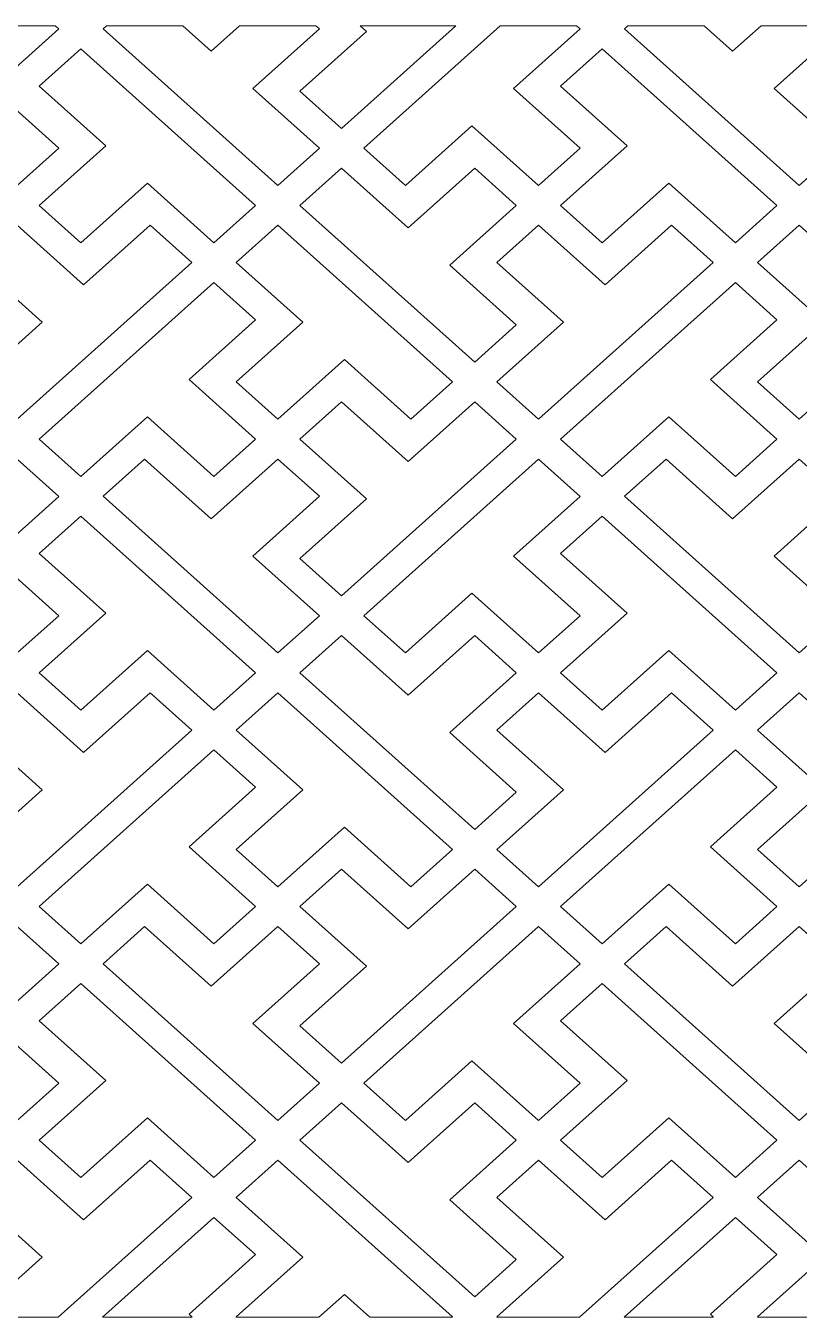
# Model space of a CAD drawing. Header units: millimetres. Extents: x -1200 to 1200, y -590 to 590.
# Drawn here: x -679 to 27, y -590 to 590 of the extents above; entities that cross this region are included whole.
import ezdxf

# ---------------------------------------------------------------- set-up
doc = ezdxf.new("R2010")
doc.units = ezdxf.units.MM
doc.header["$MEASUREMENT"] = 0
doc.layers.add('Layer 1', color=7, linetype='Continuous')

msp = doc.modelspace()

# ---------------------------------------------------------------- linework, layer by layer
at = {"layer": 'Layer 1', "color": 250, "lineweight": 20}
for points, knots in [([(-649.0854, 587.1506), (-649.0854, 587.1506), (-709.9004, 532.6257), (-709.9004, 532.6257), (-709.9004, 532.6257), (-649.0847, 478.1009), (-649.0847, 478.1009), (-649.0847, 478.1009), (-687.0952, 444.0212), (-687.0952, 444.0212), (-687.0952, 444.0212), (-747.9109, 498.5467), (-747.9109, 498.5467), (-747.9109, 498.5467), (-808.7259, 444.0218), (-808.7259, 444.0218), (-808.7259, 444.0218), (-846.7371, 478.1009), (-846.7371, 478.1009), (-846.7371, 478.1009), (-721.9585, 589.9734), (-721.9585, 589.9734), (-721.9585, 589.9734), (-652.2339, 589.9734), (-652.2339, 589.9734), (-652.2339, 589.9734), (-649.0854, 587.1506), (-649.0854, 587.1506)], [0, 0, 0, 0, 0.111111111, 0.111111111, 0.111111111, 0.222222222, 0.222222222, 0.222222222, 0.333333333, 0.333333333, 0.333333333, 0.444444444, 0.444444444, 0.444444444, 0.555555556, 0.555555556, 0.555555556, 0.666666667, 0.666666667, 0.666666667, 0.777777778, 0.777777778, 0.777777778, 0.888888889, 0.888888889, 0.888888889, 1, 1, 1, 1]), ([(-410.8904, 478.1022), (-410.8904, 478.1022), (-471.7054, 532.627), (-471.7054, 532.627), (-471.7054, 532.627), (-410.8904, 587.1525), (-410.8904, 587.1525), (-410.8904, 587.1525), (-414.0367, 589.9734), (-414.0367, 589.9734), (-414.0367, 589.9734), (-483.765, 589.9734), (-483.765, 589.9734), (-483.765, 589.9734), (-509.7166, 566.706), (-509.7166, 566.706), (-509.7166, 566.706), (-535.6683, 589.9734), (-535.6683, 589.9734), (-535.6683, 589.9734), (-605.395, 589.9734), (-605.395, 589.9734), (-605.395, 589.9734), (-608.5421, 587.1519), (-608.5421, 587.1519), (-608.5421, 587.1519), (-448.9016, 444.0225), (-448.9016, 444.0225), (-448.9016, 444.0225), (-410.8904, 478.1022), (-410.8904, 478.1022)], [0, 0, 0, 0, 0.1, 0.1, 0.1, 0.2, 0.2, 0.2, 0.3, 0.3, 0.3, 0.4, 0.4, 0.4, 0.5, 0.5, 0.5, 0.6, 0.6, 0.6, 0.7, 0.7, 0.7, 0.8, 0.8, 0.8, 0.9, 0.9, 0.9, 1, 1, 1, 1]), ([(-428.6306, 530.3555), (-428.6306, 530.3555), (-367.8156, 584.8803), (-367.8156, 584.8803), (-367.8156, 584.8803), (-373.4963, 589.9734), (-373.4963, 589.9734), (-373.4963, 589.9734), (-286.1133, 589.9734), (-286.1133, 589.9734), (-286.1133, 589.9734), (-390.6195, 496.2765), (-390.6195, 496.2765), (-390.6195, 496.2765), (-428.6306, 530.3555), (-428.6306, 530.3555)], [0, 0, 0, 0, 0.2, 0.2, 0.2, 0.4, 0.4, 0.4, 0.6, 0.6, 0.6, 0.8, 0.8, 0.8, 1, 1, 1, 1]), ([(-332.3373, 444.0218), (-332.3373, 444.0218), (-271.5223, 498.5467), (-271.5223, 498.5467), (-271.5223, 498.5467), (-210.7066, 444.0212), (-210.7066, 444.0212), (-210.7066, 444.0212), (-172.6953, 478.1009), (-172.6953, 478.1009), (-172.6953, 478.1009), (-233.5112, 532.6257), (-233.5112, 532.6257), (-233.5112, 532.6257), (-172.6961, 587.1506), (-172.6961, 587.1506), (-172.6961, 587.1506), (-175.8446, 589.9734), (-175.8446, 589.9734), (-175.8446, 589.9734), (-245.5699, 589.9734), (-245.5699, 589.9734), (-245.5699, 589.9734), (-370.3478, 478.1009), (-370.3478, 478.1009), (-370.3478, 478.1009), (-332.3373, 444.0218), (-332.3373, 444.0218)], [0, 0, 0, 0, 0.111111111, 0.111111111, 0.111111111, 0.222222222, 0.222222222, 0.222222222, 0.333333333, 0.333333333, 0.333333333, 0.444444444, 0.444444444, 0.444444444, 0.555555556, 0.555555556, 0.555555556, 0.666666667, 0.666666667, 0.666666667, 0.777777778, 0.777777778, 0.777777778, 0.888888889, 0.888888889, 0.888888889, 1, 1, 1, 1]), ([(-59.2789, 589.9734), (-59.2789, 589.9734), (-33.3273, 566.706), (-33.3273, 566.706), (-33.3273, 566.706), (-7.3756, 589.9734), (-7.3756, 589.9734), (-7.3756, 589.9734), (62.3525, 589.9734), (62.3525, 589.9734), (62.3525, 589.9734), (65.499, 587.1525), (65.499, 587.1525), (65.499, 587.1525), (4.6831, 532.627), (4.6831, 532.627), (4.6831, 532.627), (65.4982, 478.1022), (65.4982, 478.1022), (65.4982, 478.1022), (27.4877, 444.0225), (27.4877, 444.0225), (27.4877, 444.0225), (-132.1535, 587.1519), (-132.1535, 587.1519), (-132.1535, 587.1519), (-129.0064, 589.9734), (-129.0064, 589.9734), (-129.0064, 589.9734), (-59.2789, 589.9734), (-59.2789, 589.9734)], [0, 0, 0, 0, 0.1, 0.1, 0.1, 0.2, 0.2, 0.2, 0.3, 0.3, 0.3, 0.4, 0.4, 0.4, 0.5, 0.5, 0.5, 0.6, 0.6, 0.6, 0.7, 0.7, 0.7, 0.8, 0.8, 0.8, 0.9, 0.9, 0.9, 1, 1, 1, 1]), ([(-507.1838, 391.7686), (-507.1838, 391.7686), (-567.9995, 446.2934), (-567.9995, 446.2934), (-567.9995, 446.2934), (-628.8145, 391.7679), (-628.8145, 391.7679), (-628.8145, 391.7679), (-666.8256, 425.8469), (-666.8256, 425.8469), (-666.8256, 425.8469), (-606.0099, 480.3724), (-606.0099, 480.3724), (-606.0099, 480.3724), (-666.825, 534.8973), (-666.825, 534.8973), (-666.825, 534.8973), (-628.8145, 568.9769), (-628.8145, 568.9769), (-628.8145, 568.9769), (-469.1733, 425.8475), (-469.1733, 425.8475), (-469.1733, 425.8475), (-507.1838, 391.7686), (-507.1838, 391.7686)], [0, 0, 0, 0, 0.125, 0.125, 0.125, 0.25, 0.25, 0.25, 0.375, 0.375, 0.375, 0.5, 0.5, 0.5, 0.625, 0.625, 0.625, 0.75, 0.75, 0.75, 0.875, 0.875, 0.875, 1, 1, 1, 1]), ([(-190.4363, 534.8973), (-190.4363, 534.8973), (-129.6213, 480.3724), (-129.6213, 480.3724), (-129.6213, 480.3724), (-190.4363, 425.8469), (-190.4363, 425.8469), (-190.4363, 425.8469), (-152.4258, 391.7679), (-152.4258, 391.7679), (-152.4258, 391.7679), (-91.6101, 446.2934), (-91.6101, 446.2934), (-91.6101, 446.2934), (-30.7952, 391.7686), (-30.7952, 391.7686), (-30.7952, 391.7686), (7.2153, 425.8475), (7.2153, 425.8475), (7.2153, 425.8475), (-152.4252, 568.9769), (-152.4252, 568.9769), (-152.4252, 568.9769), (-190.4363, 534.8973), (-190.4363, 534.8973)], [0, 0, 0, 0, 0.125, 0.125, 0.125, 0.25, 0.25, 0.25, 0.375, 0.375, 0.375, 0.5, 0.5, 0.5, 0.625, 0.625, 0.625, 0.75, 0.75, 0.75, 0.875, 0.875, 0.875, 1, 1, 1, 1]), ([(-390.6187, 459.9266), (-390.6187, 459.9266), (-329.8038, 405.4017), (-329.8038, 405.4017), (-329.8038, 405.4017), (-268.9879, 459.9272), (-268.9879, 459.9272), (-268.9879, 459.9272), (-230.9775, 425.8482), (-230.9775, 425.8482), (-230.9775, 425.8482), (-291.7933, 371.3227), (-291.7933, 371.3227), (-291.7933, 371.3227), (-230.9775, 316.7978), (-230.9775, 316.7978), (-230.9775, 316.7978), (-268.9887, 282.7182), (-268.9887, 282.7182), (-268.9887, 282.7182), (-428.6292, 425.8475), (-428.6292, 425.8475), (-428.6292, 425.8475), (-390.6187, 459.9266), (-390.6187, 459.9266)], [0, 0, 0, 0, 0.125, 0.125, 0.125, 0.25, 0.25, 0.25, 0.375, 0.375, 0.375, 0.5, 0.5, 0.5, 0.625, 0.625, 0.625, 0.75, 0.75, 0.75, 0.875, 0.875, 0.875, 1, 1, 1, 1]), ([(-565.4658, 407.6732), (-565.4658, 407.6732), (-626.2808, 353.1484), (-626.2808, 353.1484), (-626.2808, 353.1484), (-687.0966, 407.6739), (-687.0966, 407.6739), (-687.0966, 407.6739), (-725.107, 373.5942), (-725.107, 373.5942), (-725.107, 373.5942), (-664.2913, 319.0694), (-664.2913, 319.0694), (-664.2913, 319.0694), (-725.1064, 264.5445), (-725.1064, 264.5445), (-725.1064, 264.5445), (-687.0959, 230.4649), (-687.0959, 230.4649), (-687.0959, 230.4649), (-527.4547, 373.5942), (-527.4547, 373.5942), (-527.4547, 373.5942), (-565.4658, 407.6732), (-565.4658, 407.6732)], [0, 0, 0, 0, 0.125, 0.125, 0.125, 0.25, 0.25, 0.25, 0.375, 0.375, 0.375, 0.5, 0.5, 0.5, 0.625, 0.625, 0.625, 0.75, 0.75, 0.75, 0.875, 0.875, 0.875, 1, 1, 1, 1]), ([(-486.9121, 373.593), (-486.9121, 373.593), (-426.097, 319.0681), (-426.097, 319.0681), (-426.097, 319.0681), (-486.9127, 264.5426), (-486.9127, 264.5426), (-486.9127, 264.5426), (-448.9016, 230.4636), (-448.9016, 230.4636), (-448.9016, 230.4636), (-388.0865, 284.9891), (-388.0865, 284.9891), (-388.0865, 284.9891), (-327.2715, 230.4642), (-327.2715, 230.4642), (-327.2715, 230.4642), (-289.2604, 264.5433), (-289.2604, 264.5433), (-289.2604, 264.5433), (-448.9016, 407.6726), (-448.9016, 407.6726), (-448.9016, 407.6726), (-486.9121, 373.593), (-486.9121, 373.593)], [0, 0, 0, 0, 0.125, 0.125, 0.125, 0.25, 0.25, 0.25, 0.375, 0.375, 0.375, 0.5, 0.5, 0.5, 0.625, 0.625, 0.625, 0.75, 0.75, 0.75, 0.875, 0.875, 0.875, 1, 1, 1, 1]), ([(-248.7178, 264.5445), (-248.7178, 264.5445), (-187.9027, 319.0694), (-187.9027, 319.0694), (-187.9027, 319.0694), (-248.7184, 373.5942), (-248.7184, 373.5942), (-248.7184, 373.5942), (-210.7073, 407.6739), (-210.7073, 407.6739), (-210.7073, 407.6739), (-149.8915, 353.1484), (-149.8915, 353.1484), (-149.8915, 353.1484), (-89.0765, 407.6732), (-89.0765, 407.6732), (-89.0765, 407.6732), (-51.0661, 373.5942), (-51.0661, 373.5942), (-51.0661, 373.5942), (-210.7073, 230.4649), (-210.7073, 230.4649), (-210.7073, 230.4649), (-248.7178, 264.5445), (-248.7178, 264.5445)], [0, 0, 0, 0, 0.125, 0.125, 0.125, 0.25, 0.25, 0.25, 0.375, 0.375, 0.375, 0.5, 0.5, 0.5, 0.625, 0.625, 0.625, 0.75, 0.75, 0.75, 0.875, 0.875, 0.875, 1, 1, 1, 1]), ([(149.1177, 230.4642), (149.1177, 230.4642), (88.3028, 284.9891), (88.3028, 284.9891), (88.3028, 284.9891), (27.487, 230.4636), (27.487, 230.4636), (27.487, 230.4636), (-10.5241, 264.5426), (-10.5241, 264.5426), (-10.5241, 264.5426), (50.2916, 319.0681), (50.2916, 319.0681), (50.2916, 319.0681), (-10.5235, 373.593), (-10.5235, 373.593), (-10.5235, 373.593), (27.4877, 407.6726), (27.4877, 407.6726), (27.4877, 407.6726), (187.1282, 264.5433), (187.1282, 264.5433), (187.1282, 264.5433), (149.1177, 230.4642), (149.1177, 230.4642)], [0, 0, 0, 0, 0.125, 0.125, 0.125, 0.25, 0.25, 0.25, 0.375, 0.375, 0.375, 0.5, 0.5, 0.5, 0.625, 0.625, 0.625, 0.75, 0.75, 0.75, 0.875, 0.875, 0.875, 1, 1, 1, 1]), ([(-469.1725, 321.3397), (-469.1725, 321.3397), (-529.9876, 266.8148), (-529.9876, 266.8148), (-529.9876, 266.8148), (-469.1718, 212.2893), (-469.1718, 212.2893), (-469.1718, 212.2893), (-507.1822, 178.2103), (-507.1822, 178.2103), (-507.1822, 178.2103), (-567.9981, 232.7352), (-567.9981, 232.7352), (-567.9981, 232.7352), (-628.813, 178.2103), (-628.813, 178.2103), (-628.813, 178.2103), (-666.8242, 212.2899), (-666.8242, 212.2899), (-666.8242, 212.2899), (-507.183, 355.4186), (-507.183, 355.4186), (-507.183, 355.4186), (-469.1725, 321.3397), (-469.1725, 321.3397)], [0, 0, 0, 0, 0.125, 0.125, 0.125, 0.25, 0.25, 0.25, 0.375, 0.375, 0.375, 0.5, 0.5, 0.5, 0.625, 0.625, 0.625, 0.75, 0.75, 0.75, 0.875, 0.875, 0.875, 1, 1, 1, 1]), ([(-152.4244, 178.2103), (-152.4244, 178.2103), (-91.6094, 232.7352), (-91.6094, 232.7352), (-91.6094, 232.7352), (-30.7936, 178.2103), (-30.7936, 178.2103), (-30.7936, 178.2103), (7.2168, 212.2893), (7.2168, 212.2893), (7.2168, 212.2893), (-53.5982, 266.8148), (-53.5982, 266.8148), (-53.5982, 266.8148), (7.2168, 321.3397), (7.2168, 321.3397), (7.2168, 321.3397), (-30.7944, 355.4186), (-30.7944, 355.4186), (-30.7944, 355.4186), (-190.4349, 212.2899), (-190.4349, 212.2899), (-190.4349, 212.2899), (-152.4244, 178.2103), (-152.4244, 178.2103)], [0, 0, 0, 0, 0.125, 0.125, 0.125, 0.25, 0.25, 0.25, 0.375, 0.375, 0.375, 0.5, 0.5, 0.5, 0.625, 0.625, 0.625, 0.75, 0.75, 0.75, 0.875, 0.875, 0.875, 1, 1, 1, 1]), ([(-268.9895, 246.3689), (-268.9895, 246.3689), (-329.8044, 191.8441), (-329.8044, 191.8441), (-329.8044, 191.8441), (-390.6201, 246.3696), (-390.6201, 246.3696), (-390.6201, 246.3696), (-428.6313, 212.2906), (-428.6313, 212.2906), (-428.6313, 212.2906), (-367.8156, 157.765), (-367.8156, 157.765), (-367.8156, 157.765), (-428.6306, 103.2402), (-428.6306, 103.2402), (-428.6306, 103.2402), (-390.6195, 69.1605), (-390.6195, 69.1605), (-390.6195, 69.1605), (-230.979, 212.2899), (-230.979, 212.2899), (-230.979, 212.2899), (-268.9895, 246.3689), (-268.9895, 246.3689)], [0, 0, 0, 0, 0.125, 0.125, 0.125, 0.25, 0.25, 0.25, 0.375, 0.375, 0.375, 0.5, 0.5, 0.5, 0.625, 0.625, 0.625, 0.75, 0.75, 0.75, 0.875, 0.875, 0.875, 1, 1, 1, 1]), ([(-808.7259, 16.906), (-808.7259, 16.906), (-747.9109, 71.4315), (-747.9109, 71.4315), (-747.9109, 71.4315), (-687.0952, 16.906), (-687.0952, 16.906), (-687.0952, 16.906), (-649.0847, 50.9849), (-649.0847, 50.9849), (-649.0847, 50.9849), (-709.9004, 105.5105), (-709.9004, 105.5105), (-709.9004, 105.5105), (-649.0854, 160.0353), (-649.0854, 160.0353), (-649.0854, 160.0353), (-687.0959, 194.115), (-687.0959, 194.115), (-687.0959, 194.115), (-846.7371, 50.9856), (-846.7371, 50.9856), (-846.7371, 50.9856), (-808.7259, 16.906), (-808.7259, 16.906)], [0, 0, 0, 0, 0.125, 0.125, 0.125, 0.25, 0.25, 0.25, 0.375, 0.375, 0.375, 0.5, 0.5, 0.5, 0.625, 0.625, 0.625, 0.75, 0.75, 0.75, 0.875, 0.875, 0.875, 1, 1, 1, 1]), ([(-570.5316, 194.1156), (-570.5316, 194.1156), (-509.7166, 139.5907), (-509.7166, 139.5907), (-509.7166, 139.5907), (-448.9009, 194.1163), (-448.9009, 194.1163), (-448.9009, 194.1163), (-410.8904, 160.0366), (-410.8904, 160.0366), (-410.8904, 160.0366), (-471.7054, 105.5111), (-471.7054, 105.5111), (-471.7054, 105.5111), (-410.8904, 50.9862), (-410.8904, 50.9862), (-410.8904, 50.9862), (-448.9016, 16.9073), (-448.9016, 16.9073), (-448.9016, 16.9073), (-608.5421, 160.0366), (-608.5421, 160.0366), (-608.5421, 160.0366), (-570.5316, 194.1156), (-570.5316, 194.1156)], [0, 0, 0, 0, 0.125, 0.125, 0.125, 0.25, 0.25, 0.25, 0.375, 0.375, 0.375, 0.5, 0.5, 0.5, 0.625, 0.625, 0.625, 0.75, 0.75, 0.75, 0.875, 0.875, 0.875, 1, 1, 1, 1]), ([(-172.6961, 160.0353), (-172.6961, 160.0353), (-233.5112, 105.5105), (-233.5112, 105.5105), (-233.5112, 105.5105), (-172.6953, 50.9849), (-172.6953, 50.9849), (-172.6953, 50.9849), (-210.7066, 16.906), (-210.7066, 16.906), (-210.7066, 16.906), (-271.5223, 71.4315), (-271.5223, 71.4315), (-271.5223, 71.4315), (-332.3373, 16.906), (-332.3373, 16.906), (-332.3373, 16.906), (-370.3478, 50.9856), (-370.3478, 50.9856), (-370.3478, 50.9856), (-210.7073, 194.115), (-210.7073, 194.115), (-210.7073, 194.115), (-172.6961, 160.0353), (-172.6961, 160.0353)], [0, 0, 0, 0, 0.125, 0.125, 0.125, 0.25, 0.25, 0.25, 0.375, 0.375, 0.375, 0.5, 0.5, 0.5, 0.625, 0.625, 0.625, 0.75, 0.75, 0.75, 0.875, 0.875, 0.875, 1, 1, 1, 1]), ([(65.4982, 50.9862), (65.4982, 50.9862), (4.6831, 105.5111), (4.6831, 105.5111), (4.6831, 105.5111), (65.499, 160.0366), (65.499, 160.0366), (65.499, 160.0366), (27.4877, 194.1163), (27.4877, 194.1163), (27.4877, 194.1163), (-33.3273, 139.5907), (-33.3273, 139.5907), (-33.3273, 139.5907), (-94.143, 194.1156), (-94.143, 194.1156), (-94.143, 194.1156), (-132.1535, 160.0366), (-132.1535, 160.0366), (-132.1535, 160.0366), (27.4877, 16.9073), (27.4877, 16.9073), (27.4877, 16.9073), (65.4982, 50.9862), (65.4982, 50.9862)], [0, 0, 0, 0, 0.125, 0.125, 0.125, 0.25, 0.25, 0.25, 0.375, 0.375, 0.375, 0.5, 0.5, 0.5, 0.625, 0.625, 0.625, 0.75, 0.75, 0.75, 0.875, 0.875, 0.875, 1, 1, 1, 1]), ([(-666.825, 107.782), (-666.825, 107.782), (-606.0099, 53.2572), (-606.0099, 53.2572), (-606.0099, 53.2572), (-666.8256, -1.2683), (-666.8256, -1.2683), (-666.8256, -1.2683), (-628.8145, -35.348), (-628.8145, -35.348), (-628.8145, -35.348), (-567.9995, 19.1776), (-567.9995, 19.1776), (-567.9995, 19.1776), (-507.1838, -35.3473), (-507.1838, -35.3473), (-507.1838, -35.3473), (-469.1733, -1.2677), (-469.1733, -1.2677), (-469.1733, -1.2677), (-628.8145, 141.861), (-628.8145, 141.861), (-628.8145, 141.861), (-666.825, 107.782), (-666.825, 107.782)], [0, 0, 0, 0, 0.125, 0.125, 0.125, 0.25, 0.25, 0.25, 0.375, 0.375, 0.375, 0.5, 0.5, 0.5, 0.625, 0.625, 0.625, 0.75, 0.75, 0.75, 0.875, 0.875, 0.875, 1, 1, 1, 1]), ([(-30.7952, -35.3473), (-30.7952, -35.3473), (-91.6101, 19.1776), (-91.6101, 19.1776), (-91.6101, 19.1776), (-152.4258, -35.348), (-152.4258, -35.348), (-152.4258, -35.348), (-190.4363, -1.2683), (-190.4363, -1.2683), (-190.4363, -1.2683), (-129.6213, 53.2572), (-129.6213, 53.2572), (-129.6213, 53.2572), (-190.4363, 107.782), (-190.4363, 107.782), (-190.4363, 107.782), (-152.4252, 141.861), (-152.4252, 141.861), (-152.4252, 141.861), (7.2153, -1.2677), (7.2153, -1.2677), (7.2153, -1.2677), (-30.7952, -35.3473), (-30.7952, -35.3473)], [0, 0, 0, 0, 0.125, 0.125, 0.125, 0.25, 0.25, 0.25, 0.375, 0.375, 0.375, 0.5, 0.5, 0.5, 0.625, 0.625, 0.625, 0.75, 0.75, 0.75, 0.875, 0.875, 0.875, 1, 1, 1, 1]), ([(-230.9775, -110.318), (-230.9775, -110.318), (-291.7933, -55.7926), (-291.7933, -55.7926), (-291.7933, -55.7926), (-230.9775, -1.2677), (-230.9775, -1.2677), (-230.9775, -1.2677), (-268.9879, 32.8119), (-268.9879, 32.8119), (-268.9879, 32.8119), (-329.8038, -21.7135), (-329.8038, -21.7135), (-329.8038, -21.7135), (-390.6187, 32.8113), (-390.6187, 32.8113), (-390.6187, 32.8113), (-428.6292, -1.2677), (-428.6292, -1.2677), (-428.6292, -1.2677), (-268.9887, -144.3971), (-268.9887, -144.3971), (-268.9887, -144.3971), (-230.9775, -110.318), (-230.9775, -110.318)], [0, 0, 0, 0, 0.125, 0.125, 0.125, 0.25, 0.25, 0.25, 0.375, 0.375, 0.375, 0.5, 0.5, 0.5, 0.625, 0.625, 0.625, 0.75, 0.75, 0.75, 0.875, 0.875, 0.875, 1, 1, 1, 1]), ([(-725.1064, -162.5714), (-725.1064, -162.5714), (-664.2913, -108.0465), (-664.2913, -108.0465), (-664.2913, -108.0465), (-725.107, -53.521), (-725.107, -53.521), (-725.107, -53.521), (-687.0966, -19.442), (-687.0966, -19.442), (-687.0966, -19.442), (-626.2808, -73.9669), (-626.2808, -73.9669), (-626.2808, -73.9669), (-565.4658, -19.442), (-565.4658, -19.442), (-565.4658, -19.442), (-527.4547, -53.5216), (-527.4547, -53.5216), (-527.4547, -53.5216), (-687.0959, -196.6504), (-687.0959, -196.6504), (-687.0959, -196.6504), (-725.1064, -162.5714), (-725.1064, -162.5714)], [0, 0, 0, 0, 0.125, 0.125, 0.125, 0.25, 0.25, 0.25, 0.375, 0.375, 0.375, 0.5, 0.5, 0.5, 0.625, 0.625, 0.625, 0.75, 0.75, 0.75, 0.875, 0.875, 0.875, 1, 1, 1, 1]), ([(-327.2715, -196.6516), (-327.2715, -196.6516), (-388.0865, -142.1268), (-388.0865, -142.1268), (-388.0865, -142.1268), (-448.9016, -196.6516), (-448.9016, -196.6516), (-448.9016, -196.6516), (-486.9127, -162.5727), (-486.9127, -162.5727), (-486.9127, -162.5727), (-426.097, -108.0471), (-426.097, -108.0471), (-426.097, -108.0471), (-486.9121, -53.5223), (-486.9121, -53.5223), (-486.9121, -53.5223), (-448.9016, -19.4433), (-448.9016, -19.4433), (-448.9016, -19.4433), (-289.2604, -162.572), (-289.2604, -162.572), (-289.2604, -162.572), (-327.2715, -196.6516), (-327.2715, -196.6516)], [0, 0, 0, 0, 0.125, 0.125, 0.125, 0.25, 0.25, 0.25, 0.375, 0.375, 0.375, 0.5, 0.5, 0.5, 0.625, 0.625, 0.625, 0.75, 0.75, 0.75, 0.875, 0.875, 0.875, 1, 1, 1, 1]), ([(-89.0765, -19.442), (-89.0765, -19.442), (-149.8915, -73.9669), (-149.8915, -73.9669), (-149.8915, -73.9669), (-210.7073, -19.442), (-210.7073, -19.442), (-210.7073, -19.442), (-248.7184, -53.521), (-248.7184, -53.521), (-248.7184, -53.521), (-187.9027, -108.0465), (-187.9027, -108.0465), (-187.9027, -108.0465), (-248.7178, -162.5714), (-248.7178, -162.5714), (-248.7178, -162.5714), (-210.7073, -196.6504), (-210.7073, -196.6504), (-210.7073, -196.6504), (-51.0661, -53.5216), (-51.0661, -53.5216), (-51.0661, -53.5216), (-89.0765, -19.442), (-89.0765, -19.442)], [0, 0, 0, 0, 0.125, 0.125, 0.125, 0.25, 0.25, 0.25, 0.375, 0.375, 0.375, 0.5, 0.5, 0.5, 0.625, 0.625, 0.625, 0.75, 0.75, 0.75, 0.875, 0.875, 0.875, 1, 1, 1, 1]), ([(-10.5235, -53.5223), (-10.5235, -53.5223), (50.2916, -108.0471), (50.2916, -108.0471), (50.2916, -108.0471), (-10.5241, -162.5727), (-10.5241, -162.5727), (-10.5241, -162.5727), (27.487, -196.6516), (27.487, -196.6516), (27.487, -196.6516), (88.3028, -142.1268), (88.3028, -142.1268), (88.3028, -142.1268), (149.1177, -196.6516), (149.1177, -196.6516), (149.1177, -196.6516), (187.1282, -162.572), (187.1282, -162.572), (187.1282, -162.572), (27.4877, -19.4433), (27.4877, -19.4433), (27.4877, -19.4433), (-10.5235, -53.5223), (-10.5235, -53.5223)], [0, 0, 0, 0, 0.125, 0.125, 0.125, 0.25, 0.25, 0.25, 0.375, 0.375, 0.375, 0.5, 0.5, 0.5, 0.625, 0.625, 0.625, 0.75, 0.75, 0.75, 0.875, 0.875, 0.875, 1, 1, 1, 1]), ([(-628.813, -248.9049), (-628.813, -248.9049), (-567.9981, -194.3801), (-567.9981, -194.3801), (-567.9981, -194.3801), (-507.1822, -248.9056), (-507.1822, -248.9056), (-507.1822, -248.9056), (-469.1718, -214.826), (-469.1718, -214.826), (-469.1718, -214.826), (-529.9876, -160.3004), (-529.9876, -160.3004), (-529.9876, -160.3004), (-469.1725, -105.7756), (-469.1725, -105.7756), (-469.1725, -105.7756), (-507.183, -71.6966), (-507.183, -71.6966), (-507.183, -71.6966), (-666.8242, -214.826), (-666.8242, -214.826), (-666.8242, -214.826), (-628.813, -248.9049), (-628.813, -248.9049)], [0, 0, 0, 0, 0.125, 0.125, 0.125, 0.25, 0.25, 0.25, 0.375, 0.375, 0.375, 0.5, 0.5, 0.5, 0.625, 0.625, 0.625, 0.75, 0.75, 0.75, 0.875, 0.875, 0.875, 1, 1, 1, 1]), ([(7.2168, -105.7756), (7.2168, -105.7756), (-53.5982, -160.3004), (-53.5982, -160.3004), (-53.5982, -160.3004), (7.2168, -214.826), (7.2168, -214.826), (7.2168, -214.826), (-30.7936, -248.9056), (-30.7936, -248.9056), (-30.7936, -248.9056), (-91.6094, -194.3801), (-91.6094, -194.3801), (-91.6094, -194.3801), (-152.4244, -248.9049), (-152.4244, -248.9049), (-152.4244, -248.9049), (-190.4349, -214.826), (-190.4349, -214.826), (-190.4349, -214.826), (-30.7944, -71.6966), (-30.7944, -71.6966), (-30.7944, -71.6966), (7.2168, -105.7756), (7.2168, -105.7756)], [0, 0, 0, 0, 0.125, 0.125, 0.125, 0.25, 0.25, 0.25, 0.375, 0.375, 0.375, 0.5, 0.5, 0.5, 0.625, 0.625, 0.625, 0.75, 0.75, 0.75, 0.875, 0.875, 0.875, 1, 1, 1, 1]), ([(-428.6306, -323.8757), (-428.6306, -323.8757), (-367.8156, -269.3508), (-367.8156, -269.3508), (-367.8156, -269.3508), (-428.6313, -214.8253), (-428.6313, -214.8253), (-428.6313, -214.8253), (-390.6201, -180.7457), (-390.6201, -180.7457), (-390.6201, -180.7457), (-329.8044, -235.2712), (-329.8044, -235.2712), (-329.8044, -235.2712), (-268.9895, -180.7463), (-268.9895, -180.7463), (-268.9895, -180.7463), (-230.979, -214.826), (-230.979, -214.826), (-230.979, -214.826), (-390.6195, -357.9547), (-390.6195, -357.9547), (-390.6195, -357.9547), (-428.6306, -323.8757), (-428.6306, -323.8757)], [0, 0, 0, 0, 0.125, 0.125, 0.125, 0.25, 0.25, 0.25, 0.375, 0.375, 0.375, 0.5, 0.5, 0.5, 0.625, 0.625, 0.625, 0.75, 0.75, 0.75, 0.875, 0.875, 0.875, 1, 1, 1, 1]), ([(-649.0854, -267.0799), (-649.0854, -267.0799), (-709.9004, -321.6048), (-709.9004, -321.6048), (-709.9004, -321.6048), (-649.0847, -376.1303), (-649.0847, -376.1303), (-649.0847, -376.1303), (-687.0952, -410.2099), (-687.0952, -410.2099), (-687.0952, -410.2099), (-747.9109, -355.6844), (-747.9109, -355.6844), (-747.9109, -355.6844), (-808.7259, -410.2093), (-808.7259, -410.2093), (-808.7259, -410.2093), (-846.7371, -376.1296), (-846.7371, -376.1296), (-846.7371, -376.1296), (-687.0959, -233.0009), (-687.0959, -233.0009), (-687.0959, -233.0009), (-649.0854, -267.0799), (-649.0854, -267.0799)], [0, 0, 0, 0, 0.125, 0.125, 0.125, 0.25, 0.25, 0.25, 0.375, 0.375, 0.375, 0.5, 0.5, 0.5, 0.625, 0.625, 0.625, 0.75, 0.75, 0.75, 0.875, 0.875, 0.875, 1, 1, 1, 1]), ([(-410.8904, -376.129), (-410.8904, -376.129), (-471.7054, -321.6041), (-471.7054, -321.6041), (-471.7054, -321.6041), (-410.8904, -267.0786), (-410.8904, -267.0786), (-410.8904, -267.0786), (-448.9009, -232.9996), (-448.9009, -232.9996), (-448.9009, -232.9996), (-509.7166, -287.5251), (-509.7166, -287.5251), (-509.7166, -287.5251), (-570.5316, -232.9996), (-570.5316, -232.9996), (-570.5316, -232.9996), (-608.5421, -267.0792), (-608.5421, -267.0792), (-608.5421, -267.0792), (-448.9016, -410.208), (-448.9016, -410.208), (-448.9016, -410.208), (-410.8904, -376.129), (-410.8904, -376.129)], [0, 0, 0, 0, 0.125, 0.125, 0.125, 0.25, 0.25, 0.25, 0.375, 0.375, 0.375, 0.5, 0.5, 0.5, 0.625, 0.625, 0.625, 0.75, 0.75, 0.75, 0.875, 0.875, 0.875, 1, 1, 1, 1]), ([(-332.3373, -410.2093), (-332.3373, -410.2093), (-271.5223, -355.6844), (-271.5223, -355.6844), (-271.5223, -355.6844), (-210.7066, -410.2099), (-210.7066, -410.2099), (-210.7066, -410.2099), (-172.6953, -376.1303), (-172.6953, -376.1303), (-172.6953, -376.1303), (-233.5112, -321.6048), (-233.5112, -321.6048), (-233.5112, -321.6048), (-172.6961, -267.0799), (-172.6961, -267.0799), (-172.6961, -267.0799), (-210.7073, -233.0009), (-210.7073, -233.0009), (-210.7073, -233.0009), (-370.3478, -376.1296), (-370.3478, -376.1296), (-370.3478, -376.1296), (-332.3373, -410.2093), (-332.3373, -410.2093)], [0, 0, 0, 0, 0.125, 0.125, 0.125, 0.25, 0.25, 0.25, 0.375, 0.375, 0.375, 0.5, 0.5, 0.5, 0.625, 0.625, 0.625, 0.75, 0.75, 0.75, 0.875, 0.875, 0.875, 1, 1, 1, 1]), ([(-94.143, -232.9996), (-94.143, -232.9996), (-33.3273, -287.5251), (-33.3273, -287.5251), (-33.3273, -287.5251), (27.4877, -232.9996), (27.4877, -232.9996), (27.4877, -232.9996), (65.499, -267.0786), (65.499, -267.0786), (65.499, -267.0786), (4.6831, -321.6041), (4.6831, -321.6041), (4.6831, -321.6041), (65.4982, -376.129), (65.4982, -376.129), (65.4982, -376.129), (27.4877, -410.208), (27.4877, -410.208), (27.4877, -410.208), (-132.1535, -267.0792), (-132.1535, -267.0792), (-132.1535, -267.0792), (-94.143, -232.9996), (-94.143, -232.9996)], [0, 0, 0, 0, 0.125, 0.125, 0.125, 0.25, 0.25, 0.25, 0.375, 0.375, 0.375, 0.5, 0.5, 0.5, 0.625, 0.625, 0.625, 0.75, 0.75, 0.75, 0.875, 0.875, 0.875, 1, 1, 1, 1]), ([(-507.1838, -462.4625), (-507.1838, -462.4625), (-567.9995, -407.9377), (-567.9995, -407.9377), (-567.9995, -407.9377), (-628.8145, -462.4632), (-628.8145, -462.4632), (-628.8145, -462.4632), (-666.8256, -428.3836), (-666.8256, -428.3836), (-666.8256, -428.3836), (-606.0099, -373.8587), (-606.0099, -373.8587), (-606.0099, -373.8587), (-666.825, -319.3339), (-666.825, -319.3339), (-666.825, -319.3339), (-628.8145, -285.2543), (-628.8145, -285.2543), (-628.8145, -285.2543), (-469.1733, -428.3836), (-469.1733, -428.3836), (-469.1733, -428.3836), (-507.1838, -462.4625), (-507.1838, -462.4625)], [0, 0, 0, 0, 0.125, 0.125, 0.125, 0.25, 0.25, 0.25, 0.375, 0.375, 0.375, 0.5, 0.5, 0.5, 0.625, 0.625, 0.625, 0.75, 0.75, 0.75, 0.875, 0.875, 0.875, 1, 1, 1, 1]), ([(-190.4363, -319.3339), (-190.4363, -319.3339), (-129.6213, -373.8587), (-129.6213, -373.8587), (-129.6213, -373.8587), (-190.4363, -428.3836), (-190.4363, -428.3836), (-190.4363, -428.3836), (-152.4258, -462.4632), (-152.4258, -462.4632), (-152.4258, -462.4632), (-91.6101, -407.9377), (-91.6101, -407.9377), (-91.6101, -407.9377), (-30.7952, -462.4625), (-30.7952, -462.4625), (-30.7952, -462.4625), (7.2153, -428.3836), (7.2153, -428.3836), (7.2153, -428.3836), (-152.4252, -285.2543), (-152.4252, -285.2543), (-152.4252, -285.2543), (-190.4363, -319.3339), (-190.4363, -319.3339)], [0, 0, 0, 0, 0.125, 0.125, 0.125, 0.25, 0.25, 0.25, 0.375, 0.375, 0.375, 0.5, 0.5, 0.5, 0.625, 0.625, 0.625, 0.75, 0.75, 0.75, 0.875, 0.875, 0.875, 1, 1, 1, 1]), ([(-390.6187, -394.3039), (-390.6187, -394.3039), (-329.8038, -448.8288), (-329.8038, -448.8288), (-329.8038, -448.8288), (-268.9879, -394.3039), (-268.9879, -394.3039), (-268.9879, -394.3039), (-230.9775, -428.3829), (-230.9775, -428.3829), (-230.9775, -428.3829), (-291.7933, -482.9084), (-291.7933, -482.9084), (-291.7933, -482.9084), (-230.9775, -537.4333), (-230.9775, -537.4333), (-230.9775, -537.4333), (-268.9887, -571.5123), (-268.9887, -571.5123), (-268.9887, -571.5123), (-428.6292, -428.3836), (-428.6292, -428.3836), (-428.6292, -428.3836), (-390.6187, -394.3039), (-390.6187, -394.3039)], [0, 0, 0, 0, 0.125, 0.125, 0.125, 0.25, 0.25, 0.25, 0.375, 0.375, 0.375, 0.5, 0.5, 0.5, 0.625, 0.625, 0.625, 0.75, 0.75, 0.75, 0.875, 0.875, 0.875, 1, 1, 1, 1]), ([(-565.4658, -446.5579), (-565.4658, -446.5579), (-626.2808, -501.0828), (-626.2808, -501.0828), (-626.2808, -501.0828), (-687.0966, -446.5572), (-687.0966, -446.5572), (-687.0966, -446.5572), (-725.107, -480.6363), (-725.107, -480.6363), (-725.107, -480.6363), (-664.2913, -535.1617), (-664.2913, -535.1617), (-664.2913, -535.1617), (-725.1064, -589.6866), (-725.1064, -589.6866), (-725.1064, -589.6866), (-724.7272, -590.0266), (-724.7272, -590.0266), (-724.7272, -590.0266), (-649.4639, -590.0266), (-649.4639, -590.0266), (-649.4639, -590.0266), (-527.4547, -480.6369), (-527.4547, -480.6369), (-527.4547, -480.6369), (-565.4658, -446.5579), (-565.4658, -446.5579)], [0, 0, 0, 0, 0.111111111, 0.111111111, 0.111111111, 0.222222222, 0.222222222, 0.222222222, 0.333333333, 0.333333333, 0.333333333, 0.444444444, 0.444444444, 0.444444444, 0.555555556, 0.555555556, 0.555555556, 0.666666667, 0.666666667, 0.666666667, 0.777777778, 0.777777778, 0.777777778, 0.888888889, 0.888888889, 0.888888889, 1, 1, 1, 1]), ([(-486.9121, -480.6376), (-486.9121, -480.6376), (-426.097, -535.163), (-426.097, -535.163), (-426.097, -535.163), (-486.9127, -589.6879), (-486.9127, -589.6879), (-486.9127, -589.6879), (-486.535, -590.0266), (-486.535, -590.0266), (-486.535, -590.0266), (-411.2688, -590.0266), (-411.2688, -590.0266), (-411.2688, -590.0266), (-388.0865, -569.2421), (-388.0865, -569.2421), (-388.0865, -569.2421), (-364.9043, -590.0266), (-364.9043, -590.0266), (-364.9043, -590.0266), (-289.6381, -590.0266), (-289.6381, -590.0266), (-289.6381, -590.0266), (-289.2604, -589.6879), (-289.2604, -589.6879), (-289.2604, -589.6879), (-448.9016, -446.5585), (-448.9016, -446.5585), (-448.9016, -446.5585), (-486.9121, -480.6376), (-486.9121, -480.6376)], [0, 0, 0, 0, 0.1, 0.1, 0.1, 0.2, 0.2, 0.2, 0.3, 0.3, 0.3, 0.4, 0.4, 0.4, 0.5, 0.5, 0.5, 0.6, 0.6, 0.6, 0.7, 0.7, 0.7, 0.8, 0.8, 0.8, 0.9, 0.9, 0.9, 1, 1, 1, 1]), ([(-248.7178, -589.6866), (-248.7178, -589.6866), (-187.9027, -535.1617), (-187.9027, -535.1617), (-187.9027, -535.1617), (-248.7184, -480.6363), (-248.7184, -480.6363), (-248.7184, -480.6363), (-210.7073, -446.5572), (-210.7073, -446.5572), (-210.7073, -446.5572), (-149.8915, -501.0828), (-149.8915, -501.0828), (-149.8915, -501.0828), (-89.0765, -446.5579), (-89.0765, -446.5579), (-89.0765, -446.5579), (-51.0661, -480.6369), (-51.0661, -480.6369), (-51.0661, -480.6369), (-173.0753, -590.0266), (-173.0753, -590.0266), (-173.0753, -590.0266), (-248.3386, -590.0266), (-248.3386, -590.0266), (-248.3386, -590.0266), (-248.7178, -589.6866), (-248.7178, -589.6866)], [0, 0, 0, 0, 0.111111111, 0.111111111, 0.111111111, 0.222222222, 0.222222222, 0.222222222, 0.333333333, 0.333333333, 0.333333333, 0.444444444, 0.444444444, 0.444444444, 0.555555556, 0.555555556, 0.555555556, 0.666666667, 0.666666667, 0.666666667, 0.777777778, 0.777777778, 0.777777778, 0.888888889, 0.888888889, 0.888888889, 1, 1, 1, 1]), ([(111.485, -590.0266), (111.485, -590.0266), (88.3028, -569.2421), (88.3028, -569.2421), (88.3028, -569.2421), (65.1205, -590.0266), (65.1205, -590.0266), (65.1205, -590.0266), (-10.1464, -590.0266), (-10.1464, -590.0266), (-10.1464, -590.0266), (-10.5241, -589.6879), (-10.5241, -589.6879), (-10.5241, -589.6879), (50.2916, -535.163), (50.2916, -535.163), (50.2916, -535.163), (-10.5235, -480.6376), (-10.5235, -480.6376), (-10.5235, -480.6376), (27.4877, -446.5585), (27.4877, -446.5585), (27.4877, -446.5585), (187.1282, -589.6879), (187.1282, -589.6879), (187.1282, -589.6879), (186.7505, -590.0266), (186.7505, -590.0266), (186.7505, -590.0266), (111.485, -590.0266), (111.485, -590.0266)], [0, 0, 0, 0, 0.1, 0.1, 0.1, 0.2, 0.2, 0.2, 0.3, 0.3, 0.3, 0.4, 0.4, 0.4, 0.5, 0.5, 0.5, 0.6, 0.6, 0.6, 0.7, 0.7, 0.7, 0.8, 0.8, 0.8, 0.9, 0.9, 0.9, 1, 1, 1, 1]), ([(-469.1725, -532.8915), (-469.1725, -532.8915), (-529.9876, -587.4164), (-529.9876, -587.4164), (-529.9876, -587.4164), (-527.0762, -590.0266), (-527.0762, -590.0266), (-527.0762, -590.0266), (-608.9205, -590.0266), (-608.9205, -590.0266), (-608.9205, -590.0266), (-507.183, -498.8119), (-507.183, -498.8119), (-507.183, -498.8119), (-469.1725, -532.8915), (-469.1725, -532.8915)], [0, 0, 0, 0, 0.2, 0.2, 0.2, 0.4, 0.4, 0.4, 0.6, 0.6, 0.6, 0.8, 0.8, 0.8, 1, 1, 1, 1]), ([(-50.6869, -590.0266), (-50.6869, -590.0266), (-53.5982, -587.4164), (-53.5982, -587.4164), (-53.5982, -587.4164), (7.2168, -532.8915), (7.2168, -532.8915), (7.2168, -532.8915), (-30.7944, -498.8119), (-30.7944, -498.8119), (-30.7944, -498.8119), (-132.5312, -590.0266), (-132.5312, -590.0266), (-132.5312, -590.0266), (-50.6869, -590.0266), (-50.6869, -590.0266)], [0, 0, 0, 0, 0.2, 0.2, 0.2, 0.4, 0.4, 0.4, 0.6, 0.6, 0.6, 0.8, 0.8, 0.8, 1, 1, 1, 1])]:
    msp.add_open_spline(points, degree=3, knots=knots, dxfattribs=at)

doc.saveas('drawing.dxf')
